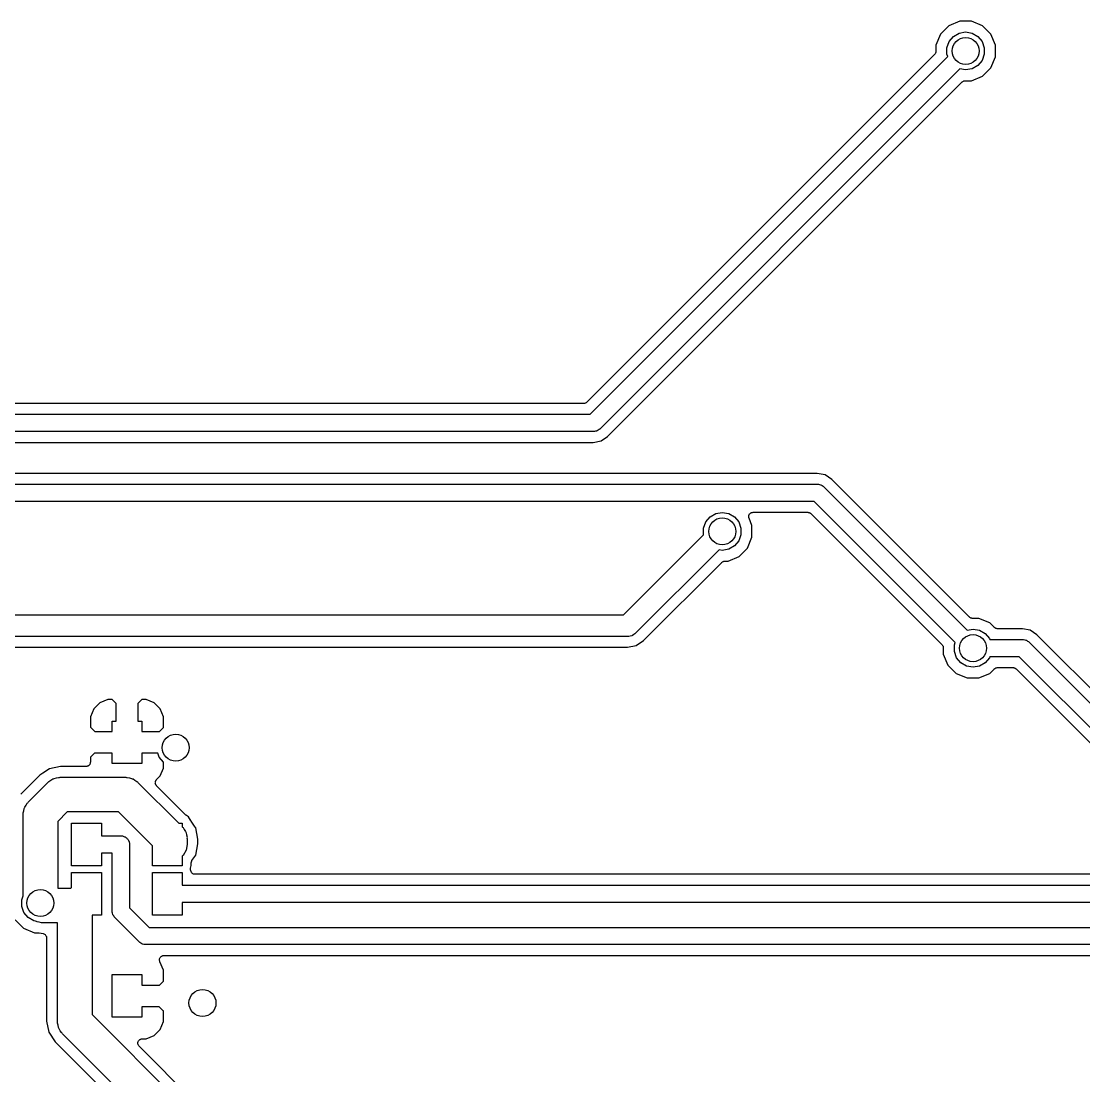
# Model space of a CAD drawing. Extents: x 51 to 137, y -158 to -25.
# Drawn here: x 74.19 to 99.14, y -116.47 to -91.7 of the extents above; entities that cross this region are included whole.
import ezdxf

# ---------------------------------------------------------------- set-up
doc = ezdxf.new("R2010")
doc.units = 0
doc.header["$MEASUREMENT"] = 0
doc.layers.add('BLACK', color=7, linetype='CONTINUOUS')

msp = doc.modelspace()

# ---------------------------------------------------------------- linework, layer by layer
at = {"layer": 'Black'}
for p, q in [((95.9739, -91.8048), (95.7773, -92.0011)), ((96.2308, -91.6987), (95.9739, -91.8048)), ((96.5086, -91.6989), (96.2308, -91.6987)), ((96.7653, -91.8055), (96.5086, -91.6989)), ((96.9616, -92.0021), (96.7653, -91.8055)), ((95.7773, -92.0011), (95.6707, -92.2578)), ((95.9827, -92.1742), (96.0823, -92.0555)), ((96.0823, -92.0555), (96.2165, -91.978)), ((96.2165, -91.978), (96.3691, -91.9511)), ((96.3691, -91.9511), (96.5217, -91.978)), ((96.5217, -91.978), (96.6559, -92.0555)), ((96.6559, -92.0555), (96.7555, -92.1742)), ((97.0677, -92.259), (96.9616, -92.0021)), ((95.6707, -92.2578), (95.6706, -92.4072)), ((95.9297, -92.3198), (95.9827, -92.1742)), ((95.9297, -92.4748), (95.9297, -92.3198)), ((96.7555, -92.1742), (96.8085, -92.3198)), ((96.8085, -92.3198), (96.8085, -92.4748)), ((97.0675, -92.5368), (97.0677, -92.3008)), ((97.0677, -92.3008), (97.0677, -92.259)), ((97.0677, -92.3008), (97.0677, -92.3008)), ((95.6408, -92.479), (87.4723, -100.648)), ((87.5477, -100.931), (95.9496, -92.5295)), ((95.6434, -92.4754), (95.6408, -92.479)), ((95.6468, -92.4725), (95.6434, -92.4754)), ((95.6534, -92.461), (95.6468, -92.4725)), ((95.6611, -92.4501), (95.6534, -92.461)), ((95.6622, -92.4458), (95.6611, -92.4501)), ((95.6644, -92.442), (95.6622, -92.4458)), ((95.6668, -92.4289), (95.6644, -92.442)), ((95.6702, -92.416), (95.6668, -92.4289)), ((95.6706, -92.4072), (95.6698, -92.4116)), ((95.6698, -92.4116), (95.6702, -92.416)), ((95.9496, -92.5295), (95.9297, -92.4748)), ((96.8085, -92.4748), (96.7555, -92.6204)), ((96.9609, -92.7935), (97.0675, -92.5368)), ((96.2341, -92.8197), (87.7756, -101.278)), ((96.3691, -92.8435), (96.2341, -92.8197)), ((96.5217, -92.8166), (96.3691, -92.8435)), ((96.6559, -92.7391), (96.5217, -92.8166)), ((96.7555, -92.6204), (96.6559, -92.7391)), ((96.7643, -92.9898), (96.9609, -92.7935)), ((96.5074, -93.0959), (96.7643, -92.9898)), ((87.9623, -101.451), (96.2874, -93.1255)), ((96.2874, -93.1255), (96.2911, -93.123)), ((96.2911, -93.123), (96.294, -93.1195)), ((96.294, -93.1195), (96.3055, -93.1129)), ((96.3055, -93.1129), (96.3163, -93.1053)), ((96.3163, -93.1053), (96.3207, -93.1041)), ((96.3207, -93.1041), (96.3246, -93.1019)), ((96.3246, -93.1019), (96.3376, -93.0996)), ((96.3376, -93.0996), (96.3504, -93.0962)), ((96.3504, -93.0962), (96.3549, -93.0966)), ((96.3549, -93.0966), (96.3594, -93.0958)), ((96.3594, -93.0958), (96.5074, -93.0959)), ((87.4004, -100.677), (64.5841, -100.677)), ((87.4048, -100.677), (87.4004, -100.677)), ((87.4093, -100.677), (87.4048, -100.677)), ((87.4221, -100.673), (87.4093, -100.677)), ((87.4352, -100.671), (87.4221, -100.673)), ((87.4391, -100.669), (87.4352, -100.671)), ((87.4434, -100.668), (87.4391, -100.669)), ((87.4543, -100.66), (87.4434, -100.668)), ((87.4657, -100.654), (87.4543, -100.66)), ((87.4686, -100.65), (87.4657, -100.654)), ((87.4723, -100.648), (87.4686, -100.65)), ((64.4051, -100.931), (87.5477, -100.931)), ((87.7395, -101.303), (87.7178, -101.319)), ((87.7625, -101.29), (87.7395, -101.303)), ((87.7683, -101.283), (87.7625, -101.29)), ((87.7756, -101.278), (87.7683, -101.283)), ((87.6319, -101.338), (64.4051, -101.338)), ((87.6219, -101.592), (87.8061, -101.555)), ((87.6407, -101.336), (87.6319, -101.338)), ((87.6496, -101.337), (87.6407, -101.336)), ((87.6752, -101.33), (87.6496, -101.337)), ((87.7014, -101.325), (87.6752, -101.33)), ((87.7091, -101.321), (87.7014, -101.325)), ((87.7178, -101.319), (87.7091, -101.321)), ((87.8061, -101.555), (87.9623, -101.451)), ((64.5841, -101.592), (87.6219, -101.592)), ((92.8852, -102.318), (64.3692, -102.318)), ((93.0694, -102.355), (92.8852, -102.318)), ((93.2256, -102.459), (93.0694, -102.355)), ((96.4619, -105.695), (93.2256, -102.459)), ((64.2219, -102.572), (92.8952, -102.572)), ((92.8952, -102.572), (92.904, -102.573)), ((92.904, -102.573), (92.9129, -102.573)), ((92.9129, -102.573), (92.9385, -102.58)), ((92.9385, -102.58), (92.9647, -102.584)), ((92.9647, -102.584), (92.9724, -102.589)), ((92.9724, -102.589), (92.9811, -102.591)), ((92.9811, -102.591), (93.0028, -102.606)), ((93.0028, -102.606), (93.0258, -102.619)), ((93.0258, -102.619), (93.0316, -102.626)), ((93.0316, -102.626), (93.0389, -102.631)), ((93.0389, -102.631), (96.4086, -106.001)), ((92.811, -102.978), (64.1377, -102.978)), ((96.1241, -106.291), (92.811, -102.978)), ((90.3667, -103.339), (90.5009, -103.261)), ((90.5009, -103.261), (90.6535, -103.235)), ((90.6535, -103.235), (90.8061, -103.261)), ((90.8061, -103.261), (90.9403, -103.339)), ((91.2782, -103.31), (91.279, -103.303)), ((91.279, -103.303), (91.2842, -103.293)), ((91.2842, -103.293), (91.2879, -103.283)), ((91.2879, -103.283), (91.2923, -103.278)), ((91.2923, -103.278), (91.2954, -103.272)), ((91.2954, -103.272), (91.3035, -103.265)), ((91.3035, -103.265), (91.3106, -103.256)), ((91.3106, -103.256), (91.3164, -103.253)), ((91.3164, -103.253), (91.3214, -103.248)), ((91.3214, -103.248), (91.3316, -103.244)), ((91.3316, -103.244), (91.3412, -103.238)), ((91.3412, -103.238), (91.3478, -103.237)), ((91.3478, -103.237), (91.354, -103.235)), ((91.354, -103.235), (91.365, -103.234)), ((91.365, -103.234), (91.3759, -103.232)), ((91.3759, -103.232), (92.6637, -103.232)), ((92.6637, -103.232), (92.6681, -103.233)), ((92.6681, -103.233), (92.6726, -103.233)), ((92.6726, -103.233), (92.6854, -103.236)), ((92.6854, -103.236), (92.6985, -103.238)), ((92.6985, -103.238), (92.7024, -103.241)), ((92.7024, -103.241), (92.7067, -103.242)), ((92.7067, -103.242), (92.7176, -103.249)), ((92.7176, -103.249), (92.729, -103.256)), ((92.729, -103.256), (92.7319, -103.259)), ((92.7319, -103.259), (92.7356, -103.262)), ((92.7356, -103.262), (95.8153, -106.342)), ((90.2141, -103.603), (90.2671, -103.458)), ((90.2671, -103.458), (90.3667, -103.339)), ((90.9403, -103.339), (91.0399, -103.458)), ((91.0399, -103.458), (91.0929, -103.603)), ((91.2744, -103.338), (91.2759, -103.327)), ((91.2759, -103.345), (91.2744, -103.338)), ((91.2759, -103.316), (91.2782, -103.31)), ((91.2759, -103.327), (91.2759, -103.316)), ((91.2759, -103.352), (91.2759, -103.345)), ((91.2796, -103.362), (91.2759, -103.352)), ((91.282, -103.373), (91.2796, -103.362)), ((91.3521, -103.542), (91.282, -103.373)), ((91.3519, -103.82), (91.3521, -103.542)), ((88.3345, -105.64), (90.2148, -103.76)), ((90.2141, -103.758), (90.2141, -103.603)), ((90.2148, -103.76), (90.2141, -103.758)), ((91.0929, -103.758), (91.0399, -103.904)), ((91.0929, -103.603), (91.0929, -103.758)), ((90.9403, -104.023), (90.8061, -104.1)), ((91.0399, -103.904), (90.9403, -104.023)), ((91.2453, -104.077), (91.3519, -103.82)), ((90.5796, -104.114), (88.6193, -106.074)), ((90.6535, -104.127), (90.5796, -104.114)), ((90.8061, -104.1), (90.6535, -104.127)), ((90.7918, -104.379), (91.0487, -104.273)), ((91.0487, -104.273), (91.2453, -104.077)), ((88.806, -106.247), (90.6436, -104.409)), ((90.6436, -104.409), (90.6473, -104.406)), ((90.6473, -104.406), (90.6502, -104.403)), ((90.6502, -104.403), (90.6617, -104.396)), ((90.6617, -104.396), (90.6725, -104.389)), ((90.6725, -104.389), (90.6769, -104.388)), ((90.6769, -104.388), (90.6808, -104.385)), ((90.6808, -104.385), (90.6938, -104.383)), ((90.6938, -104.383), (90.7066, -104.38)), ((90.7066, -104.38), (90.7111, -104.38)), ((90.7111, -104.38), (90.7155, -104.379)), ((90.7155, -104.379), (90.7918, -104.379)), ((64.3985, -105.64), (88.3345, -105.64)), ((96.4655, -105.698), (96.4619, -105.695)), ((96.4684, -105.701), (96.4655, -105.698)), ((96.4799, -105.708), (96.4684, -105.701)), ((96.4908, -105.715), (96.4799, -105.708)), ((96.4951, -105.717), (96.4908, -105.715)), ((96.4989, -105.719), (96.4951, -105.717)), ((96.512, -105.721), (96.4989, -105.719)), ((96.5249, -105.725), (96.512, -105.721)), ((96.5293, -105.724), (96.5249, -105.725)), ((96.5337, -105.725), (96.5293, -105.724)), ((96.6831, -105.725), (96.5337, -105.725)), ((96.9398, -105.832), (96.6831, -105.725)), ((96.4086, -106.001), (96.5436, -105.977)), ((96.5436, -105.977), (96.6962, -106.004)), ((96.6962, -106.004), (96.8304, -106.082)), ((97.0444, -105.936), (96.9398, -105.832)), ((97.0481, -105.939), (97.0444, -105.936)), ((97.051, -105.943), (97.0481, -105.939)), ((97.0624, -105.949), (97.051, -105.943)), ((97.0733, -105.957), (97.0624, -105.949)), ((97.0776, -105.958), (97.0733, -105.957)), ((97.0816, -105.96), (97.0776, -105.958)), ((97.0946, -105.962), (97.0816, -105.96)), ((97.1074, -105.966), (97.0946, -105.962)), ((97.1119, -105.966), (97.1074, -105.966)), ((97.1163, -105.966), (97.1119, -105.966)), ((97.7046, -105.966), (97.1163, -105.966)), ((97.8888, -106.003), (97.7046, -105.966)), ((97.9655, -106.054), (97.8888, -106.003)), ((88.4397, -106.148), (64.4136, -106.148)), ((88.4507, -106.147), (88.4397, -106.148)), ((88.4618, -106.148), (88.4507, -106.147)), ((88.4939, -106.139), (88.4618, -106.148)), ((88.5266, -106.133), (88.4939, -106.139)), ((88.5363, -106.128), (88.5266, -106.133)), ((88.547, -106.125), (88.5363, -106.128)), ((88.5742, -106.106), (88.547, -106.125)), ((88.603, -106.089), (88.5742, -106.106)), ((88.6101, -106.081), (88.603, -106.089)), ((88.6193, -106.074), (88.6101, -106.081)), ((88.6333, -106.362), (88.806, -106.247)), ((96.1042, -106.346), (96.1241, -106.291)), ((96.8304, -106.082), (96.93, -106.2)), ((96.93, -106.2), (96.9373, -106.22)), ((96.9373, -106.22), (97.7146, -106.22)), ((97.7146, -106.22), (97.7234, -106.222)), ((97.7234, -106.222), (97.7323, -106.221)), ((97.7323, -106.221), (97.7579, -106.228)), ((97.7579, -106.228), (97.7841, -106.233)), ((97.7841, -106.233), (97.7918, -106.237)), ((97.7918, -106.237), (97.8005, -106.239)), ((97.8005, -106.239), (97.8222, -106.255)), ((97.8222, -106.255), (97.8452, -106.268)), ((97.8452, -106.268), (97.851, -106.275)), ((97.851, -106.275), (97.8583, -106.28)), ((97.8583, -106.28), (101.686, -110.108)), ((98.045, -106.107), (97.9655, -106.054)), ((101.74, -109.802), (98.045, -106.107)), ((64.7692, -106.402), (88.4297, -106.402)), ((88.4297, -106.402), (88.6333, -106.362)), ((95.8153, -106.342), (95.8179, -106.346)), ((95.8179, -106.346), (95.8214, -106.348)), ((95.8214, -106.348), (95.828, -106.36)), ((95.828, -106.36), (95.8356, -106.371)), ((95.8356, -106.371), (95.8368, -106.375)), ((95.8368, -106.375), (95.839, -106.379)), ((95.839, -106.379), (95.8413, -106.392)), ((95.8413, -106.392), (95.8447, -106.405)), ((95.8447, -106.405), (95.8443, -106.409)), ((95.8443, -106.409), (95.8451, -106.414)), ((95.8451, -106.414), (95.845, -106.562)), ((96.1042, -106.501), (96.1042, -106.346)), ((96.1572, -106.647), (96.1042, -106.501)), ((95.845, -106.562), (95.9511, -106.819)), ((96.2568, -106.765), (96.1572, -106.647)), ((96.391, -106.843), (96.2568, -106.765)), ((96.8304, -106.765), (96.6962, -106.843)), ((96.93, -106.647), (96.8304, -106.765)), ((96.9373, -106.627), (96.93, -106.647)), ((97.6304, -106.627), (96.9373, -106.627)), ((101.402, -110.398), (97.6304, -106.627)), ((95.9511, -106.819), (96.1474, -107.015)), ((96.1474, -107.015), (96.404, -107.122)), ((96.5436, -106.87), (96.391, -106.843)), ((96.6962, -106.843), (96.5436, -106.87)), ((96.6819, -107.122), (96.9388, -107.016)), ((96.9388, -107.016), (97.0445, -106.91)), ((97.0445, -106.91), (97.0482, -106.908)), ((97.0482, -106.908), (97.051, -106.904)), ((97.051, -106.904), (97.0626, -106.898)), ((97.0626, -106.898), (97.0735, -106.89)), ((97.0735, -106.89), (97.0777, -106.889)), ((97.0777, -106.889), (97.0816, -106.887)), ((97.0816, -106.887), (97.0947, -106.885)), ((97.0947, -106.885), (97.1076, -106.881)), ((97.1076, -106.881), (97.112, -106.881)), ((97.112, -106.881), (97.1163, -106.881)), ((97.1163, -106.881), (97.4831, -106.881)), ((97.4831, -106.881), (97.4875, -106.881)), ((97.4875, -106.881), (97.492, -106.881)), ((97.492, -106.881), (97.5048, -106.885)), ((97.5048, -106.885), (97.5179, -106.887)), ((97.5179, -106.887), (97.5218, -106.889)), ((97.5218, -106.889), (97.5261, -106.89)), ((97.5261, -106.89), (97.5369, -106.898)), ((97.5369, -106.898), (97.5484, -106.904)), ((97.5484, -106.904), (97.5513, -106.908)), ((97.5513, -106.908), (97.555, -106.91)), ((97.555, -106.91), (101.093, -110.448)), ((96.404, -107.122), (96.6819, -107.122)), ((76.0341, -107.705), (75.8912, -107.848)), ((76.2208, -107.628), (76.0341, -107.705)), ((76.3255, -107.628), (76.2208, -107.628)), ((76.4184, -107.721), (76.3255, -107.628)), ((76.4184, -108.136), (76.4184, -107.721)), ((77.0193, -107.628), (76.9264, -107.721)), ((76.9264, -107.721), (76.9264, -108.136)), ((77.124, -107.628), (77.0193, -107.628)), ((77.3107, -107.705), (77.124, -107.628)), ((77.4536, -107.848), (77.3107, -107.705)), ((75.8912, -107.848), (75.8139, -108.035)), ((75.8139, -108.035), (75.8139, -108.277)), ((77.5309, -108.035), (77.4536, -107.848)), ((77.5309, -108.289), (77.5309, -108.035)), ((75.8139, -108.277), (75.9188, -108.382)), ((76.3219, -108.382), (76.3219, -108.136)), ((76.3219, -108.136), (76.4184, -108.136)), ((76.9264, -108.136), (77.0229, -108.136)), ((77.0229, -108.136), (77.0229, -108.382)), ((77.4381, -108.382), (77.5309, -108.289)), ((75.9188, -108.382), (76.3219, -108.382)), ((77.0229, -108.382), (77.4381, -108.382)), ((75.9068, -108.89), (75.8139, -108.983)), ((75.8139, -108.983), (75.8139, -109.101)), ((76.3219, -108.89), (75.9068, -108.89)), ((76.3219, -109.136), (76.3219, -108.89)), ((77.3975, -108.89), (77.0229, -108.89)), ((77.0229, -108.89), (77.0229, -109.136)), ((77.4316, -108.984), (77.3975, -108.89)), ((77.5309, -109.102), (77.4316, -108.984)), ((74.8507, -109.255), (74.6933, -109.36)), ((75.1127, -109.203), (74.8507, -109.255)), ((75.7123, -109.203), (75.1127, -109.203)), ((75.721, -109.201), (75.7123, -109.203)), ((75.7299, -109.201), (75.721, -109.201)), ((75.7383, -109.198), (75.7299, -109.201)), ((75.747, -109.197), (75.7383, -109.198)), ((75.7547, -109.192), (75.747, -109.197)), ((75.7631, -109.189), (75.7547, -109.192)), ((75.7699, -109.184), (75.7631, -109.189)), ((75.7776, -109.179), (75.7699, -109.184)), ((75.7833, -109.172), (75.7776, -109.179)), ((75.7901, -109.167), (75.7833, -109.172)), ((75.7946, -109.159), (75.7901, -109.167)), ((75.8003, -109.152), (75.7946, -109.159)), ((75.8033, -109.144), (75.8003, -109.152)), ((75.8078, -109.136), (75.8033, -109.144)), ((75.8093, -109.127), (75.8078, -109.136)), ((75.8123, -109.119), (75.8093, -109.127)), ((75.8139, -109.101), (75.8123, -109.11)), ((75.8123, -109.11), (75.8123, -109.119)), ((77.0229, -109.136), (76.3219, -109.136)), ((77.4536, -109.424), (77.5309, -109.238)), ((77.5309, -109.238), (77.5309, -109.102)), ((74.6287, -109.403), (74.1798, -109.852)), ((74.6933, -109.36), (74.6287, -109.403)), ((74.8415, -109.552), (74.8875, -109.525)), ((74.8875, -109.525), (74.9309, -109.495)), ((74.9309, -109.495), (74.9482, -109.49)), ((74.9482, -109.49), (74.9637, -109.481)), ((74.9637, -109.481), (75.016, -109.472)), ((75.016, -109.472), (75.0673, -109.458)), ((75.0673, -109.458), (75.0851, -109.46)), ((75.0851, -109.46), (75.1027, -109.457)), ((75.1027, -109.457), (76.6437, -109.457)), ((76.6437, -109.457), (76.6613, -109.46)), ((76.6613, -109.46), (76.6791, -109.458)), ((76.6791, -109.458), (76.7304, -109.472)), ((76.7304, -109.472), (76.7827, -109.481)), ((76.7827, -109.481), (76.7982, -109.49)), ((76.7982, -109.49), (76.8155, -109.495)), ((76.8155, -109.495), (76.8589, -109.525)), ((76.8589, -109.525), (76.9049, -109.552)), ((77.3454, -109.547), (77.3477, -109.539)), ((77.3477, -109.539), (77.3528, -109.532)), ((77.3528, -109.532), (77.3566, -109.523)), ((77.3566, -109.523), (77.3628, -109.517)), ((77.3628, -109.517), (77.3679, -109.51)), ((77.3679, -109.51), (77.4536, -109.424)), ((74.3523, -110.039), (74.8153, -109.576)), ((74.8153, -109.576), (74.83, -109.566)), ((74.83, -109.566), (74.8415, -109.552)), ((76.9049, -109.552), (76.9164, -109.566)), ((76.9164, -109.566), (76.9311, -109.576)), ((76.9311, -109.576), (77.8886, -110.533)), ((77.3386, -109.573), (77.3409, -109.564)), ((77.3393, -109.582), (77.3386, -109.573)), ((77.3386, -109.591), (77.3393, -109.582)), ((77.3409, -109.599), (77.3386, -109.591)), ((77.3409, -109.564), (77.3416, -109.555)), ((77.3416, -109.608), (77.3409, -109.599)), ((77.3416, -109.555), (77.3454, -109.547)), ((77.3454, -109.616), (77.3416, -109.608)), ((77.3477, -109.625), (77.3454, -109.616)), ((77.3528, -109.632), (77.3477, -109.625)), ((77.3566, -109.64), (77.3528, -109.632)), ((77.3628, -109.646), (77.3566, -109.64)), ((77.3679, -109.654), (77.3628, -109.646)), ((78.058, -110.344), (77.3679, -109.654)), ((74.3421, -110.054), (74.3523, -110.039)), ((74.2348, -110.291), (74.2486, -110.24)), ((74.2364, -110.309), (74.2348, -110.291)), ((74.2486, -110.24), (74.2578, -110.187)), ((74.2578, -110.187), (74.2667, -110.172)), ((74.2667, -110.172), (74.2714, -110.155)), ((74.2714, -110.155), (74.3018, -110.111)), ((74.3018, -110.111), (74.3284, -110.065)), ((74.3284, -110.065), (74.3421, -110.054)), ((75.271, -110.27), (75.0461, -110.495)), ((76.4754, -110.27), (75.271, -110.27)), ((77.2718, -111.066), (76.4754, -110.27)), ((74.2333, -110.326), (74.2364, -110.309)), ((74.2333, -112.241), (74.2333, -110.326)), ((75.0461, -110.495), (75.0461, -112.062)), ((75.3719, -111.534), (75.3719, -110.533)), ((75.3719, -110.533), (76.073, -110.533)), ((76.073, -110.533), (76.073, -110.831)), ((77.8886, -110.533), (77.9729, -110.533)), ((77.9729, -110.533), (77.9729, -110.621)), ((78.066, -110.349), (78.058, -110.344)), ((78.073, -110.356), (78.066, -110.349)), ((78.1203, -110.388), (78.073, -110.356)), ((78.1687, -110.462), (78.1203, -110.388)), ((78.1706, -110.466), (78.1687, -110.462)), ((78.1761, -110.48), (78.1706, -110.466)), ((78.1777, -110.482), (78.1761, -110.48)), ((78.1787, -110.484), (78.1777, -110.482)), ((78.2718, -110.624), (78.1787, -110.484)), ((77.9729, -110.621), (77.9761, -110.625)), ((77.9761, -110.625), (77.9898, -110.637)), ((77.9898, -110.637), (78.0164, -110.683)), ((78.0164, -110.683), (78.0468, -110.726)), ((78.0468, -110.726), (78.0515, -110.744)), ((78.0515, -110.744), (78.0604, -110.759)), ((78.0604, -110.759), (78.0696, -110.811)), ((78.2868, -110.646), (78.2718, -110.624)), ((78.2718, -110.624), (78.2718, -110.624)), ((78.3389, -110.908), (78.2868, -110.646)), ((76.073, -110.831), (76.5304, -110.831)), ((76.5304, -110.831), (76.5479, -110.834)), ((76.5479, -110.834), (76.5657, -110.834)), ((76.5657, -110.834), (76.5824, -110.84)), ((76.5824, -110.84), (76.5999, -110.843)), ((76.5999, -110.843), (76.6153, -110.852)), ((76.6153, -110.852), (76.632, -110.858)), ((76.632, -110.858), (76.6456, -110.869)), ((76.6456, -110.869), (76.661, -110.878)), ((76.661, -110.878), (76.6724, -110.892)), ((76.6724, -110.892), (76.6861, -110.903)), ((76.6861, -110.903), (76.6949, -110.919)), ((76.6949, -110.919), (76.7064, -110.932)), ((76.7064, -110.932), (76.7125, -110.949)), ((76.7125, -110.949), (76.7213, -110.964)), ((76.7213, -110.964), (76.7244, -110.982)), ((76.7244, -110.982), (76.7305, -110.999)), ((76.7305, -110.999), (76.7305, -111.016)), ((76.7305, -111.016), (76.7336, -111.034)), ((76.7336, -111.034), (76.7336, -112.522)), ((78.0849, -111.031), (78.0604, -111.17)), ((78.0696, -110.811), (78.0834, -110.863)), ((78.0834, -110.863), (78.0818, -110.88)), ((78.0818, -110.88), (78.0849, -110.898)), ((78.0849, -110.898), (78.0849, -111.031)), ((78.2868, -111.283), (78.3389, -111.021)), ((78.3389, -111.021), (78.3389, -110.908)), ((76.3272, -111.237), (76.073, -111.237)), ((76.073, -111.237), (76.073, -111.534)), ((76.3272, -112.606), (76.3272, -111.237)), ((77.2718, -111.534), (77.2718, -111.066)), ((77.9898, -111.292), (77.9729, -111.306)), ((78.0604, -111.17), (77.9898, -111.292)), ((78.1992, -111.414), (78.2868, -111.283)), ((76.073, -111.534), (75.3719, -111.534)), ((77.9729, -111.534), (77.2718, -111.534)), ((77.9729, -111.306), (77.9729, -111.534)), ((78.1685, -111.592), (78.1821, -111.524)), ((78.1821, -111.47), (78.1842, -111.458)), ((78.1821, -111.524), (78.1821, -111.47)), ((78.1842, -111.458), (78.185, -111.446)), ((78.185, -111.446), (78.1872, -111.441)), ((78.1872, -111.441), (78.1882, -111.436)), ((78.1882, -111.436), (78.1943, -111.425)), ((78.1943, -111.425), (78.1992, -111.414)), ((75.3719, -112.047), (75.3719, -111.692)), ((75.3719, -111.692), (76.073, -111.692)), ((76.073, -111.692), (76.073, -112.692)), ((77.2718, -112.692), (77.2718, -111.692)), ((77.2718, -111.692), (77.9729, -111.692)), ((77.9729, -111.692), (77.9729, -111.989)), ((78.1677, -111.627), (78.168, -111.611)), ((78.1683, -111.629), (78.1677, -111.627)), ((78.1678, -111.596), (78.1685, -111.594)), ((78.168, -111.611), (78.1678, -111.596)), ((78.1684, -111.631), (78.1683, -111.629)), ((78.1726, -111.653), (78.1684, -111.631)), ((78.1685, -111.594), (78.1685, -111.592)), ((78.1786, -111.668), (78.1726, -111.653)), ((78.1843, -111.684), (78.1786, -111.668)), ((78.1849, -111.685), (78.1843, -111.684)), ((78.1852, -111.686), (78.1849, -111.685)), ((78.1962, -111.698), (78.1852, -111.686)), ((78.207, -111.711), (78.1962, -111.698)), ((78.2078, -111.712), (78.207, -111.711)), ((78.2083, -111.712), (78.2078, -111.712)), ((78.223, -111.72), (78.2083, -111.712)), ((78.2376, -111.729), (78.223, -111.72)), ((78.2384, -111.729), (78.2376, -111.729)), ((78.2392, -111.729), (78.2384, -111.729)), ((78.2558, -111.732), (78.2392, -111.729)), ((78.2723, -111.735), (78.2558, -111.732)), ((101.221, -111.735), (78.2723, -111.735)), ((77.9729, -111.989), (101.368, -111.989)), ((74.2003, -112.332), (74.2333, -112.241)), ((75.0461, -112.062), (75.3567, -112.062)), ((75.3567, -112.062), (75.3719, -112.047)), ((74.2003, -112.487), (74.2003, -112.332)), ((74.2533, -112.632), (74.2003, -112.487)), ((76.7336, -112.522), (77.1928, -112.981)), ((101.453, -112.395), (77.9729, -112.395)), ((77.9729, -112.395), (77.9729, -112.692)), ((74.3529, -112.751), (74.2533, -112.632)), ((74.4871, -112.829), (74.3529, -112.751)), ((76.073, -112.692), (75.8522, -112.692)), ((75.8522, -112.692), (75.8522, -115.025)), ((76.3288, -112.615), (76.3272, -112.606)), ((76.328, -112.624), (76.3288, -112.615)), ((76.3348, -112.649), (76.328, -112.624)), ((76.3395, -112.675), (76.3348, -112.649)), ((76.3439, -112.683), (76.3395, -112.675)), ((76.3462, -112.692), (76.3439, -112.683)), ((76.3615, -112.713), (76.3462, -112.692)), ((76.3747, -112.736), (76.3615, -112.713)), ((76.3816, -112.742), (76.3747, -112.736)), ((76.3867, -112.749), (76.3816, -112.742)), ((76.9649, -113.328), (76.3867, -112.749)), ((77.9729, -112.692), (77.2718, -112.692)), ((74.0472, -112.805), (74.2435, -113.001)), ((74.2435, -113.001), (74.5001, -113.108)), ((74.5249, -112.835), (74.4871, -112.829)), ((74.5272, -112.837), (74.5249, -112.835)), ((74.5445, -112.842), (74.5272, -112.837)), ((74.56, -112.851), (74.5445, -112.842)), ((74.6123, -112.86), (74.56, -112.851)), ((74.6636, -112.874), (74.6123, -112.86)), ((74.6814, -112.872), (74.6636, -112.874)), ((74.699, -112.875), (74.6814, -112.872)), ((75.0394, -112.875), (74.699, -112.875)), ((75.0394, -115.193), (75.0394, -112.875)), ((77.1928, -112.981), (101.311, -112.981)), ((74.5001, -113.108), (74.5923, -113.108)), ((74.5923, -113.108), (74.6021, -113.11)), ((74.6021, -113.11), (74.612, -113.11)), ((74.612, -113.11), (74.7036, -113.128)), ((74.7036, -113.128), (74.7191, -113.134)), ((74.7191, -113.134), (74.7346, -113.14)), ((74.7346, -113.14), (74.7355, -113.14)), ((74.7355, -113.14), (74.7365, -113.141)), ((74.7365, -113.141), (74.7489, -113.152)), ((74.7489, -113.152), (74.7616, -113.162)), ((74.7616, -113.162), (74.7622, -113.163)), ((74.7622, -113.163), (74.763, -113.164)), ((74.763, -113.164), (74.771, -113.179)), ((74.771, -113.179), (74.7793, -113.193)), ((74.7793, -113.193), (74.7795, -113.194)), ((74.7795, -113.194), (74.78, -113.195)), ((74.78, -113.195), (74.7825, -113.211)), ((74.7825, -113.211), (74.7854, -113.228)), ((74.7854, -113.228), (74.7854, -115.183)), ((76.9722, -113.333), (76.9649, -113.328)), ((76.978, -113.34), (76.9722, -113.333)), ((77.001, -113.353), (76.978, -113.34)), ((77.0227, -113.368), (77.001, -113.353)), ((77.0314, -113.37), (77.0227, -113.368)), ((77.0391, -113.375), (77.0314, -113.37)), ((77.0653, -113.38), (77.0391, -113.375)), ((77.0909, -113.386), (77.0653, -113.38)), ((77.0998, -113.386), (77.0909, -113.386)), ((77.1086, -113.387), (77.0998, -113.386)), ((101.395, -113.387), (77.1086, -113.387)), ((77.4371, -113.752), (77.4383, -113.738)), ((77.4383, -113.756), (77.4371, -113.752)), ((77.4383, -113.725), (77.4398, -113.721)), ((77.4383, -113.738), (77.4383, -113.725)), ((77.4383, -113.76), (77.4383, -113.756)), ((77.4428, -113.773), (77.4383, -113.76)), ((77.4398, -113.721), (77.4402, -113.717)), ((77.4402, -113.717), (77.4458, -113.704)), ((77.4462, -113.786), (77.4428, -113.773)), ((77.4458, -113.704), (77.4503, -113.692)), ((77.448, -113.788), (77.4462, -113.786)), ((77.4503, -113.692), (77.4532, -113.689)), ((77.4532, -113.689), (77.4551, -113.685)), ((77.4551, -113.685), (77.4645, -113.675)), ((77.4645, -113.675), (77.473, -113.665)), ((77.473, -113.665), (77.4769, -113.663)), ((77.4769, -113.663), (77.48, -113.66)), ((77.48, -113.66), (77.4921, -113.654)), ((77.4921, -113.654), (77.5036, -113.647)), ((77.5036, -113.647), (77.508, -113.647)), ((77.508, -113.647), (77.512, -113.645)), ((77.512, -113.645), (77.5252, -113.644)), ((77.5252, -113.644), (77.5383, -113.641)), ((77.5383, -113.641), (101.385, -113.641)), ((77.5309, -113.988), (77.448, -113.788)), ((77.5309, -114.243), (77.5309, -113.988)), ((76.3219, -115.09), (76.3219, -114.09)), ((76.3219, -114.09), (77.0229, -114.09)), ((77.0229, -114.09), (77.0229, -114.336)), ((77.438, -114.336), (77.5309, -114.243)), ((77.0229, -114.336), (77.438, -114.336)), ((75.8522, -115.025), (78.9309, -118.103)), ((77.426, -114.844), (77.0229, -114.844)), ((77.0229, -114.844), (77.0229, -115.09)), ((77.519, -114.937), (77.426, -114.844)), ((77.5281, -114.943), (77.519, -114.937)), ((77.5309, -114.947), (77.5281, -114.943)), ((77.5309, -115.191), (77.5309, -114.947)), ((74.7854, -115.183), (74.8375, -115.445)), ((75.0425, -115.211), (75.0394, -115.193)), ((75.0409, -115.229), (75.0425, -115.211)), ((75.0547, -115.28), (75.0409, -115.229)), ((75.0639, -115.332), (75.0547, -115.28)), ((77.0229, -115.09), (76.3219, -115.09)), ((77.4536, -115.378), (77.5309, -115.191)), ((74.8375, -115.445), (74.9859, -115.667)), ((75.0728, -115.348), (75.0639, -115.332)), ((75.0775, -115.365), (75.0728, -115.348)), ((75.1079, -115.408), (75.0775, -115.365)), ((75.1345, -115.454), (75.1079, -115.408)), ((75.1482, -115.466), (75.1345, -115.454)), ((75.1584, -115.48), (75.1482, -115.466)), ((78.4752, -118.797), (75.1584, -115.48)), ((77.124, -115.598), (77.3107, -115.521)), ((77.3107, -115.521), (77.4536, -115.378)), ((74.9859, -115.667), (78.2886, -118.97)), ((76.929, -115.709), (76.9301, -115.695)), ((76.9301, -115.713), (76.929, -115.709)), ((76.9301, -115.682), (76.9317, -115.678)), ((76.9301, -115.695), (76.9301, -115.682)), ((76.9301, -115.718), (76.9301, -115.713)), ((76.9347, -115.73), (76.9301, -115.718)), ((76.9317, -115.678), (76.9321, -115.674)), ((76.9321, -115.674), (76.9377, -115.662)), ((76.9381, -115.743), (76.9347, -115.73)), ((76.9377, -115.662), (76.9422, -115.649)), ((76.9407, -115.746), (76.9381, -115.743)), ((76.9422, -115.751), (76.9407, -115.746)), ((76.9422, -115.649), (76.9451, -115.646)), ((76.9507, -115.761), (76.9422, -115.751)), ((76.9451, -115.646), (76.947, -115.642)), ((76.947, -115.642), (76.9564, -115.632)), ((76.9583, -115.772), (76.9507, -115.761)), ((76.9564, -115.632), (76.9649, -115.622)), ((79.0064, -117.82), (76.9583, -115.772)), ((76.9649, -115.622), (76.9688, -115.62)), ((76.9688, -115.62), (76.9719, -115.617)), ((76.9719, -115.617), (76.9839, -115.611)), ((76.9839, -115.611), (76.9954, -115.604)), ((76.9954, -115.604), (76.9998, -115.604)), ((76.9998, -115.604), (77.0039, -115.602)), ((77.0039, -115.602), (77.0171, -115.601)), ((77.0171, -115.601), (77.0302, -115.598)), ((77.0302, -115.598), (77.124, -115.598))]:
    msp.add_line(p, q, dxfattribs=at)
for centre in [(96.3691, -92.3973), (90.6535, -103.681), (96.5436, -106.423), (77.818, -108.761), (74.6397, -112.409), (78.4461, -114.757)]:
    msp.add_circle(centre, 0.3175, dxfattribs=at)

doc.saveas('drawing.dxf')
